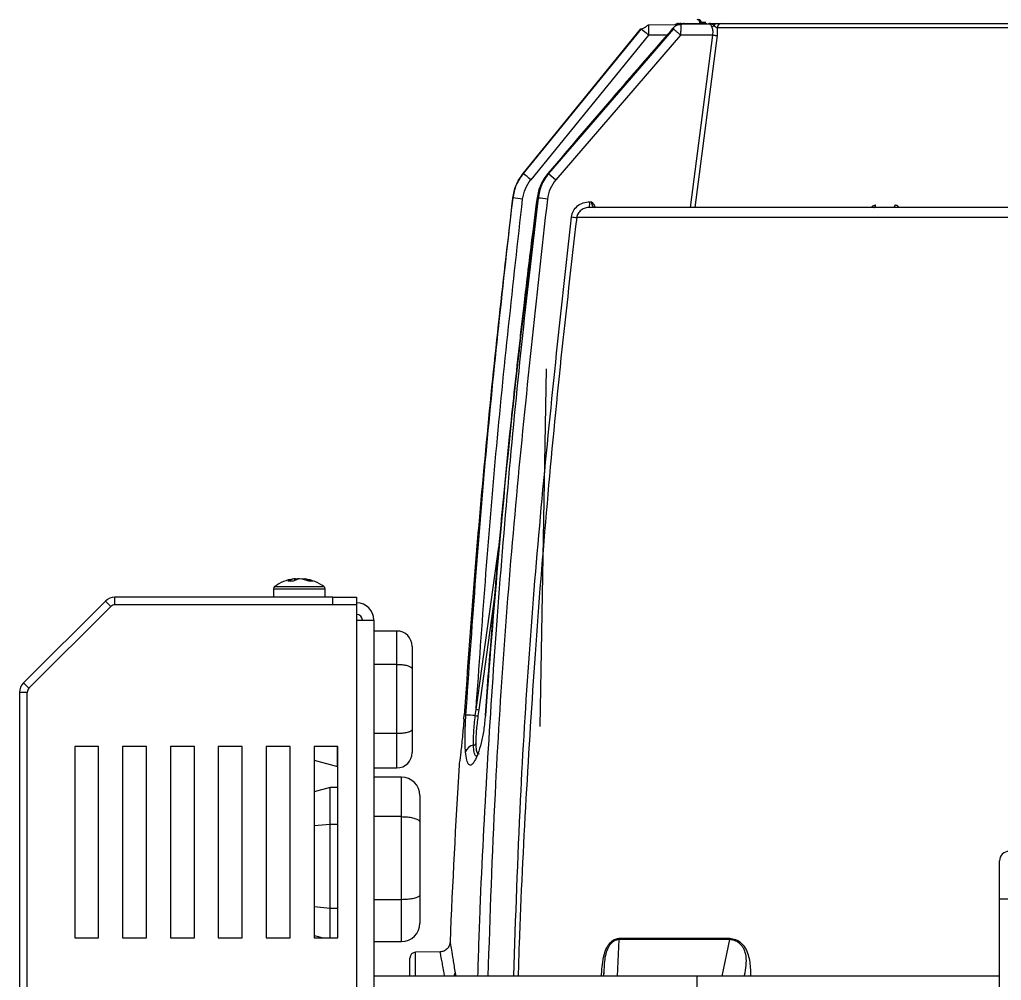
# Model space of a CAD drawing. Extents: x 7 to 135, y 3 to 97.
# Drawn here: x 51.46 to 56.59, y 85.28 to 90.3 of the extents above; entities that cross this region are included whole.
import ezdxf

# ---------------------------------------------------------------- set-up
doc = ezdxf.new("R2010")
doc.units = 0
doc.header["$MEASUREMENT"] = 0
doc.layers.add('OBJECT', color=7, linetype='CONTINUOUS')

msp = doc.modelspace()

# ---------------------------------------------------------------- linework, layer by layer
at = {"layer": 'OBJECT'}
for p, q in [((55.0107, 90.2886), (55.0095, 90.2793)), ((55.0112, 90.2852), (55.0114, 90.2758)), ((55.0113, 90.2852), (55.0114, 90.2758)), ((55.0113, 90.2852), (55.0113, 90.2852)), ((55.0189, 90.2852), (55.019, 90.2759)), ((55.0421, 90.2852), (55.0189, 90.2852)), ((54.0874, 89.4963), (54.7032, 90.2513)), ((54.7033, 90.2513), (54.088, 89.4963)), ((54.87, 90.2514), (54.2184, 89.4963)), ((54.8728, 90.2514), (54.2209, 89.4963)), ((54.8827, 90.2736), (54.7426, 90.2711)), ((54.8903, 90.2754), (54.8819, 90.2735)), ((54.9089, 90.2786), (54.8901, 90.2753)), ((55.0632, 90.2767), (54.9067, 90.274)), ((55.085, 90.2683), (55.1003, 90.2574)), ((56.9862, 90.2574), (55.1003, 90.2574)), ((54.7428, 90.2192), (54.1277, 89.4642)), ((54.9097, 90.2192), (54.2588, 89.464)), ((54.8391, 90.2192), (54.7428, 90.2192)), ((54.9097, 90.2192), (54.9096, 90.2193)), ((55.0783, 90.2193), (54.9097, 90.2192)), ((54.9614, 89.3193), (55.0783, 90.2193)), ((55.1002, 90.2166), (54.9839, 89.3193)), ((54.0874, 89.4963), (54.088, 89.4963)), ((54.2209, 89.4963), (54.2184, 89.4963)), ((54.2209, 89.4963), (54.2588, 89.464)), ((54.0332, 89.3685), (54.034, 89.3685)), ((54.1655, 89.3685), (54.1625, 89.3685)), ((54.4352, 89.3489), (54.4443, 89.3489)), ((56.997, 89.2663), (54.3673, 89.2663)), ((54.1774, 86.6091), (54.21, 88.4762)), ((53.842, 86.6978), (53.9602, 87.5469)), ((52.8927, 87.3798), (52.8939, 87.3709)), ((52.8982, 87.3798), (52.8928, 87.3793)), ((52.8983, 87.3794), (52.8982, 87.3798)), ((52.9184, 87.3792), (52.9146, 87.3798)), ((52.9146, 87.3784), (52.9146, 87.3798)), ((52.9347, 87.3798), (52.9346, 87.378)), ((52.9382, 87.3772), (52.9385, 87.3798)), ((52.9385, 87.3798), (52.944, 87.3793)), ((52.944, 87.3798), (52.9435, 87.376)), ((52.7834, 87.3277), (52.7834, 87.2843)), ((52.7834, 87.3277), (52.8379, 87.3277)), ((52.7896, 87.3399), (52.8416, 87.3399)), ((52.8379, 87.3277), (53.0534, 87.3277)), ((52.8416, 87.3399), (53.0471, 87.3399)), ((53.0534, 87.2843), (53.0534, 87.3277)), ((53.9456, 87.3362), (53.8564, 86.6959)), ((51.9063, 87.2638), (51.4789, 86.8364)), ((51.9346, 87.2355), (51.9063, 87.2638)), ((51.9558, 87.2443), (51.9558, 87.2843)), ((53.0934, 87.2843), (51.9558, 87.2843)), ((53.0934, 87.2443), (53.0934, 87.2843)), ((53.0934, 87.2843), (53.2184, 87.2843)), ((53.2184, 87.2843), (53.2184, 87.2443)), ((51.5071, 86.8081), (51.9346, 87.2355)), ((53.0934, 87.2443), (51.9558, 87.2443)), ((53.2184, 87.2443), (53.0934, 87.2443)), ((53.2184, 87.2543), (53.2184, 87.1643)), ((53.2184, 87.1643), (53.2184, 83.3443)), ((53.2184, 87.1643), (53.3084, 87.1643)), ((53.3084, 87.1643), (53.3084, 83.3443)), ((53.4284, 87.1073), (53.3084, 87.1073)), ((53.4284, 86.933), (53.4284, 87.1073)), ((53.5084, 87.0273), (53.5084, 86.9091)), ((53.4284, 86.933), (53.3084, 86.933)), ((53.4284, 86.5717), (53.4284, 86.933)), ((53.5084, 86.9091), (53.5084, 86.5942)), ((51.5071, 86.8081), (51.4789, 86.8364)), ((51.4984, 86.7869), (51.4584, 86.7869)), ((51.4584, 86.7869), (51.4584, 83.6817)), ((51.4984, 83.6817), (51.4984, 86.7869)), ((53.8978, 86.79), (53.8886, 86.6674)), ((53.8997, 86.7896), (53.8904, 86.6668)), ((53.838, 86.6657), (53.842, 86.6978)), ((53.8564, 86.6959), (53.852, 86.6639)), ((53.7786, 86.6494), (53.7799, 86.6681)), ((53.5084, 86.5942), (53.5084, 86.4723)), ((53.4284, 86.5717), (53.3084, 86.5717)), ((53.4284, 86.3923), (53.4284, 86.5717)), ((51.8709, 86.5043), (51.7459, 86.5043)), ((51.7459, 86.5043), (51.7459, 85.5043)), ((51.8709, 85.5043), (51.8709, 86.5043)), ((52.1209, 86.5043), (51.9959, 86.5043)), ((51.9959, 86.5043), (51.9959, 85.5043)), ((52.1209, 85.5043), (52.1209, 86.5043)), ((52.3709, 86.5043), (52.2459, 86.5043)), ((52.2459, 86.5043), (52.2459, 85.5043)), ((52.3709, 85.5043), (52.3709, 86.5043)), ((52.6209, 86.5043), (52.4959, 86.5043)), ((52.4959, 86.5043), (52.4959, 85.5043)), ((52.6209, 85.5043), (52.6209, 86.5043)), ((52.8709, 86.5043), (52.7459, 86.5043)), ((52.7459, 86.5043), (52.7459, 85.5043)), ((52.8709, 85.5043), (52.8709, 86.5043)), ((53.1209, 86.5043), (52.9959, 86.5043)), ((52.9959, 86.5043), (52.9959, 85.5043)), ((53.1184, 86.3996), (53.1184, 86.5043)), ((53.1209, 85.5043), (53.1209, 86.5043)), ((52.9959, 86.4324), (53.1184, 86.3996)), ((53.1184, 86.3996), (53.1209, 86.3996)), ((53.3084, 86.3923), (53.4284, 86.3923)), ((53.4524, 86.3439), (53.3084, 86.3439)), ((53.4524, 86.1379), (53.4524, 86.3439)), ((53.0804, 86.2899), (52.9959, 86.2672)), ((53.1209, 86.2899), (53.0804, 86.2899)), ((53.0804, 86.0985), (53.0804, 86.2899)), ((53.5484, 86.2479), (53.5484, 86.1084)), ((53.4524, 86.1379), (53.3084, 86.1379)), ((53.4524, 85.7044), (53.4524, 86.1379)), ((52.9959, 86.0922), (53.0804, 86.0985)), ((53.0804, 85.6603), (53.0804, 86.0985)), ((53.0804, 86.0985), (53.1209, 86.0985)), ((53.5484, 86.1084), (53.5484, 85.7306)), ((56.5754, 85.7068), (56.5754, 85.9068)), ((53.5484, 85.7306), (53.5484, 85.5819)), ((53.4524, 85.7044), (53.3084, 85.7044)), ((53.4524, 85.4859), (53.4524, 85.7044)), ((56.6254, 85.7068), (56.5754, 85.7068)), ((56.5754, 83.8236), (56.5754, 85.7068)), ((52.9959, 85.668), (53.0804, 85.6603)), ((53.0804, 85.5043), (53.0804, 85.6603)), ((53.0804, 85.6603), (53.1209, 85.6603)), ((52.9959, 85.5172), (53.0441, 85.5043)), ((51.7459, 85.5043), (51.8709, 85.5043)), ((51.9959, 85.5043), (52.1209, 85.5043)), ((52.2459, 85.5043), (52.3709, 85.5043)), ((52.4959, 85.5043), (52.6209, 85.5043)), ((52.7459, 85.5043), (52.8709, 85.5043)), ((52.9959, 85.5043), (53.1209, 85.5043)), ((53.3084, 85.4859), (53.4524, 85.4859)), ((54.5869, 85.4958), (54.5792, 85.3043)), ((55.1661, 85.4958), (55.1257, 85.3043)), ((55.1661, 85.4958), (55.1666, 85.5029)), ((53.6545, 85.4321), (53.5258, 85.4298)), ((53.5258, 85.3043), (53.5258, 85.4298)), ((53.3086, 85.3622), (53.3084, 85.3622)), ((53.3086, 85.3622), (53.3086, 85.3043)), ((53.7322, 85.3219), (53.7356, 85.3043)), ((54.5096, 85.342), (54.508, 85.3043)), ((54.9964, 85.3043), (53.3084, 85.3043)), ((54.9964, 84.0543), (54.9964, 85.3043)), ((56.5754, 85.3043), (54.9964, 85.3043))]:
    msp.add_line(p, q, dxfattribs=at)
at = {"layer": 'OBJECT', "flags": 128}
for points in [[(54.7032, 90.2513), (54.7032, 90.2513), (54.7033, 90.2512)], [(54.8684, 90.2529), (54.8684, 90.2528), (54.87, 90.2514)], [(54.0874, 89.4963), (54.0877, 89.4962), (54.0878, 89.4961)], [(54.2184, 89.4963), (54.2173, 89.4973), (54.2174, 89.4972)], [(54.0332, 89.3685), (54.0333, 89.3687), (54.0335, 89.3687)], [(54.1625, 89.3685), (54.1603, 89.369), (54.1603, 89.3691)], [(55.9206, 89.3193), (55.922, 89.3196), (55.9233, 89.3203), (55.9246, 89.3215), (55.9257, 89.3231), (55.9267, 89.3251), (55.9275, 89.3273), (55.928, 89.3298), (55.9283, 89.3325)], [(56.0288, 89.3325), (56.0286, 89.3298), (56.0281, 89.3273), (56.0274, 89.3251), (56.0265, 89.3231), (56.0254, 89.3215), (56.0242, 89.3203), (56.023, 89.3196), (56.0217, 89.3193)], [(52.8928, 87.3788), (52.8946, 87.379), (52.902, 87.3798)], [(52.902, 87.3798), (52.9028, 87.379), (52.9035, 87.3782)], [(52.9347, 87.3798), (52.9339, 87.379), (52.9332, 87.3782)], [(53.8997, 86.7896), (53.8979, 86.7899), (53.8979, 86.79)], [(53.7786, 86.6494), (53.7788, 86.6502), (53.7789, 86.6502)], [(53.7801, 86.6682), (53.78, 86.6682), (53.7799, 86.6681)], [(53.8904, 86.6668), (53.8888, 86.6672), (53.8886, 86.6674)]]:
    msp.add_lwpolyline(points, dxfattribs=at)
at = {"layer": 'OBJECT'}
for centre, radius, start, end in [((54.9961, 90.2849), 0.015, 1.2486, 89.9984), ((54.9963, 90.285), 0.0149, 0.7613, 89.7771), ((54.9961, 90.2849), 0.015, 14.2007, 88.3694), ((55.004, 90.285), 0.0149, 0.6639, 89.6755), ((50.7244, 85.3115), 6.3429, 50.68917, 51.14946), ((54.8985, 90.2543), 0.025, 90, 129.6955), ((54.9142, 90.2604), 0.0189, 91.0551, 138.6446), ((54.911, 90.2546), 0.0248, 90.0061, 113.536), ((54.929, 90.2548), 0.0245, 90.0466, 128.1097), ((55.0614, 90.2574), 0.0219, 90.1177, 119.4161), ((55.067, 90.2544), 0.025, 90.0009, 112.435), ((55.0663, 90.2959), 0.0333, 280.8005, 304.1023), ((55.0998, 90.264), 0.0154, 97.1642, 163.7121), ((55.1238, 90.2558), 0.0235, 92.6256, 176.2399), ((50.3199, 84.8024), 6.0193, 50.75742, 51.2433), ((53.9517, 88.328), 1.0438, 82.6654, 85.4773), ((53.9817, 87.5033), 1.8742, 82.8719, 84.3728), ((54.0134, 89.3416), 0.4219, 356.977, 0.9942), ((54.4786, 90.3935), 1.1327, 262.9621, 264.3623), ((52.9184, 87.1605), 0.2208, 97.9922, 125.6682), ((52.9048, 87.2977), 0.083, 98.3721, 123.3308), ((52.8729, 87.1935), 0.174, 85.4684, 94.5316), ((52.9364, 87.2846), 0.0963, 98.4823, 121.084), ((52.93, 87.2306), 0.15, 95.9063, 104.1991), ((52.9057, 87.2253), 0.1554, 65.8153, 83.9366), ((52.9316, 87.373), 0.00967, 22.5471, 44.4375), ((52.9292, 87.2381), 0.1424, 64.8116, 84.0179), ((52.9184, 87.1605), 0.2208, 54.3318, 82.0078), ((52.9796, 87.2717), 0.0959, 83.8922, 96.1078), ((52.7984, 87.3277), 0.015, 125.6682, 180), ((53.0384, 87.3277), 0.015, 0, 54.3318), ((51.9558, 87.2143), 0.07, 90, 135), ((51.9558, 87.2143), 0.03, 90, 135), ((53.2184, 87.1643), 0.09, 0, 90), ((53.2184, 87.1643), 0.03, 0, 90), ((53.4284, 87.0273), 0.08, 0, 90), ((51.5284, 86.7869), 0.07, 135, 180), ((51.5284, 86.7869), 0.03, 135, 180), ((53.8893, 87.0158), 0.3215, 261.5374, 264.1375), ((53.7678, 85.7199), 0.9484, 85.7521, 88.7344), ((53.8928, 87.0378), 0.3761, 261.6315, 263.7727), ((53.8335, 86.4623), 0.0486, 95.9554, 163.2354), ((53.8275, 86.5243), 0.0137, 274.3547, 338.4834), ((53.4284, 86.4723), 0.08, 270, 0), ((104.3224, 83.3793), 50.66, 176.57471, 177.62076), ((53.4524, 86.2479), 0.096, 0, 90), ((56.6254, 85.9068), 0.05, 90, 180), ((53.4524, 85.5819), 0.096, 270, 0), ((53.5264, 85.3998), 0.03, 91, 180), ((53.6932, 85.3278), 0.0394, 323.3986, 351.3323)]:
    msp.add_arc(centre, radius, start, end, dxfattribs=at)
for points, knots in [([(55.0027, 90.2987), (55.0026, 90.2988), (55.001, 90.2997), (54.9991, 90.2998), (54.9974, 90.2999)], [0, 0, 0, 0, 0.088873, 1, 1, 1, 1]), ([(54.8684, 90.2529), (54.7695, 90.1394), (54.5511, 89.8888), (54.3354, 89.6357), (54.2174, 89.4972)], [0, 0, 0, 0, 0.45251, 1, 1, 1, 1]), ([(54.7032, 90.2513), (54.7032, 90.2514), (54.7033, 90.2514), (54.7034, 90.2516), (54.7034, 90.2516), (54.7035, 90.2516), (54.7035, 90.2517), (54.7035, 90.2517), (54.7035, 90.2517), (54.7035, 90.2516), (54.7035, 90.2516), (54.7034, 90.2515), (54.7034, 90.2514), (54.7033, 90.2514), (54.7033, 90.2513)], [0, 0, 0, 0, 0.148715, 0.270423, 0.325985, 0.381078, 0.499318, 0.560288, 0.614892, 0.666468, 0.718939, 0.776042, 0.840716, 1, 1, 1, 1]), ([(54.7431, 90.2711), (54.7418, 90.2709), (54.7394, 90.2704), (54.7351, 90.2674), (54.7305, 90.2637), (54.7254, 90.2598), (54.7199, 90.2563), (54.7144, 90.2533), (54.7092, 90.2509), (54.7066, 90.2501), (54.7053, 90.2496)], [0, 0, 0, 0, 0.183556, 0.3388348, 0.4687577, 0.5807925, 0.6822177, 0.7822152, 0.887016, 1, 1, 1, 1]), ([(54.7431, 90.2711), (54.7431, 90.2706), (54.7431, 90.2694), (54.743, 90.2612), (54.743, 90.2514), (54.7429, 90.242), (54.7429, 90.2311), (54.7428, 90.2232), (54.7428, 90.2192)], [0, 0, 0, 0, 0.210672, 0.447315, 0.575818, 0.71077, 0.852165, 1, 1, 1, 1]), ([(54.9113, 90.274), (54.9082, 90.2738), (54.9026, 90.2734), (54.8931, 90.2708), (54.8869, 90.268), (54.8816, 90.2647), (54.8782, 90.2623), (54.8733, 90.2581), (54.8702, 90.2548), (54.8684, 90.2529)], [0, 0, 0, 0, 0.196682, 0.357946, 0.575558, 0.606711, 0.727751, 0.845337, 1, 1, 1, 1]), ([(54.8728, 90.2514), (54.8731, 90.2518), (54.8736, 90.2524), (54.8741, 90.2532), (54.8744, 90.2537), (54.8745, 90.2542), (54.8745, 90.2545), (54.8743, 90.2546), (54.8739, 90.2546), (54.8732, 90.2542), (54.8722, 90.2535), (54.8711, 90.2525), (54.8704, 90.2517), (54.87, 90.2514)], [0, 0, 0, 0, 0.135755, 0.19461, 0.25085, 0.311579, 0.375121, 0.438063, 0.500884, 0.619797, 0.750916, 0.873674, 1, 1, 1, 1]), ([(54.9096, 90.2193), (54.9047, 90.2235), (54.8954, 90.2317), (54.8841, 90.2416), (54.8765, 90.2482), (54.8739, 90.2504), (54.8728, 90.2514)], [0, 0, 0, 0, 0.2951, 0.569758, 0.806962, 1, 1, 1, 1]), ([(54.911, 90.2741), (54.9112, 90.2732), (54.9114, 90.2716), (54.9112, 90.2592), (54.9107, 90.2446), (54.9101, 90.2309), (54.9097, 90.2232), (54.9096, 90.2193)], [0, 0, 0, 0, 0.250888, 0.499862, 0.733624, 0.862859, 1, 1, 1, 1]), ([(54.9138, 90.2793), (54.9173, 90.2793), (54.9243, 90.2793), (54.9274, 90.2793), (54.929, 90.2793)], [0, 0, 0, 0, 0.499472, 1, 1, 1, 1]), ([(54.929, 90.2793), (54.9444, 90.2793), (54.9725, 90.2793), (55.0241, 90.2793), (55.0473, 90.2793)], [0, 0, 0, 0, 0.548652, 1, 1, 1, 1]), ([(55.0593, 90.2781), (55.0583, 90.2778), (55.0571, 90.2774), (55.056, 90.2767), (55.0558, 90.2766)], [0, 0, 0, 0, 0.786274, 1, 1, 1, 1]), ([(55.0615, 90.2767), (55.0637, 90.2774), (55.0669, 90.2784), (55.0691, 90.2775), (55.0698, 90.2772)], [0, 0, 0, 0, 0.669223, 1, 1, 1, 1]), ([(55.0725, 90.2632), (55.0715, 90.2652), (55.0694, 90.2692), (55.0687, 90.2729), (55.0681, 90.2749), (55.0672, 90.2764), (55.0648, 90.2766), (55.0632, 90.2767)], [0, 0, 0, 0, 0.249994, 0.497599, 0.621226, 0.745569, 1, 1, 1, 1]), ([(55.067, 90.2793), (55.0689, 90.2793), (55.0718, 90.2793), (55.0836, 90.2793), (55.0931, 90.2793), (55.0978, 90.2793)], [0, 0, 0, 0, 0.500913, 0.751129, 1, 1, 1, 1]), ([(55.0698, 90.2772), (55.0731, 90.2772), (55.0781, 90.2772), (55.0832, 90.2707), (55.085, 90.2683)], [0, 0, 0, 0, 0.64416, 1, 1, 1, 1]), ([(55.0783, 90.2193), (55.0789, 90.2235), (55.0801, 90.232), (55.0793, 90.244), (55.0769, 90.2548), (55.074, 90.2603), (55.0725, 90.2632)], [0, 0, 0, 0, 0.250433, 0.499846, 0.740766, 1, 1, 1, 1]), ([(55.0978, 90.2793), (55.1028, 90.2793), (55.1128, 90.2793), (55.1194, 90.2793), (55.1227, 90.2793)], [0, 0, 0, 0, 0.498638, 1, 1, 1, 1]), ([(55.1003, 90.2574), (55.101, 90.251), (55.1023, 90.2381), (55.1009, 90.2238), (55.1002, 90.2166)], [0, 0, 0, 0, 0.498439, 1, 1, 1, 1]), ([(55.1227, 90.2793), (55.1673, 90.2793), (55.2576, 90.2793), (55.435, 90.2793), (55.6428, 90.2793), (55.88, 90.2793), (56.1399, 90.2793), (56.4157, 90.2793), (56.6997, 90.2793), (56.893, 90.2793), (56.9885, 90.2793)], [0, 0, 0, 0, 0.1213303, 0.2457525, 0.3723247, 0.5, 0.6276753, 0.7542475, 0.8786697, 1, 1, 1, 1]), ([(55.0783, 90.2193), (55.0805, 90.219), (55.0851, 90.2184), (55.0914, 90.2176), (55.0967, 90.217), (55.099, 90.2168), (55.1002, 90.2166)], [0, 0, 0, 0, 0.245158, 0.499985, 0.75482, 1, 1, 1, 1]), ([(54.0332, 89.3685), (54.0376, 89.3912), (54.0465, 89.4376), (54.0736, 89.4764), (54.0874, 89.4963)], [0, 0, 0, 0, 0.4885277, 1, 1, 1, 1]), ([(54.088, 89.4963), (54.0744, 89.4768), (54.0473, 89.438), (54.0384, 89.3916), (54.034, 89.3685)], [0, 0, 0, 0, 0.503406, 1, 1, 1, 1]), ([(54.0849, 89.3632), (54.0885, 89.3816), (54.0956, 89.4183), (54.117, 89.4489), (54.1277, 89.4642)], [0, 0, 0, 0, 0.501551, 1, 1, 1, 1]), ([(54.2174, 89.4972), (54.2032, 89.4779), (54.1748, 89.4394), (54.1651, 89.3925), (54.1603, 89.3691)], [0, 0, 0, 0, 0.500103, 1, 1, 1, 1]), ([(54.2184, 89.4963), (54.2042, 89.4766), (54.1765, 89.438), (54.1671, 89.3914), (54.1625, 89.3685)], [0, 0, 0, 0, 0.50905, 1, 1, 1, 1]), ([(54.2209, 89.4963), (54.2069, 89.4767), (54.1792, 89.4381), (54.17, 89.3915), (54.1655, 89.3685)], [0, 0, 0, 0, 0.506802, 1, 1, 1, 1]), ([(54.2588, 89.464), (54.2477, 89.4489), (54.2254, 89.4185), (54.218, 89.3816), (54.2143, 89.3631)], [0, 0, 0, 0, 0.498689, 1, 1, 1, 1]), ([(54.0332, 89.3685), (54.009, 89.1623), (53.959, 88.7377), (53.8928, 88.0813), (53.8308, 87.3874), (53.7972, 86.9119), (53.7799, 86.6681)], [0, 0, 0, 0, 0.22962, 0.472827, 0.72962, 1, 1, 1, 1]), ([(53.7887, 86.6681), (53.8207, 87.122), (53.8843, 88.0238), (53.9843, 88.9223), (54.034, 89.3685)], [0, 0, 0, 0, 0.50338, 1, 1, 1, 1]), ([(53.842, 86.6978), (53.8736, 87.1428), (53.9368, 88.0329), (54.0356, 88.9197), (54.0849, 89.3632)], [0, 0, 0, 0, 0.499931, 1, 1, 1, 1]), ([(54.1655, 89.3685), (54.1376, 89.1293), (54.0808, 88.6427), (54.0087, 87.8988), (53.947, 87.149), (53.8979, 86.3982), (53.8654, 85.787), (53.8534, 85.4212), (53.8496, 85.3043)], [0, 0, 0, 0, 0.1771894, 0.3604409, 0.5497588, 0.7307066, 0.9139789, 1, 1, 1, 1]), ([(54.1603, 89.3691), (54.1502, 89.2905), (54.1321, 89.1495), (54.1093, 88.962), (54.0919, 88.8161), (54.0778, 88.6946), (54.0519, 88.4663), (54.0209, 88.1773), (53.9869, 87.8358), (53.9666, 87.6182), (53.9523, 87.4582), (53.9417, 87.3374), (53.9288, 87.1841), (53.9137, 86.998), (53.9034, 86.863), (53.8979, 86.79)], [0, 0, 0, 0, 0.091692, 0.164516, 0.21848, 0.261782, 0.305976, 0.484374, 0.598107, 0.703048, 0.737316, 0.783986, 0.843321, 0.915325, 1, 1, 1, 1]), ([(54.1625, 89.3685), (54.1289, 89.0984), (54.0597, 88.5424), (53.9713, 87.6826), (53.924, 87.0926), (53.8997, 86.7896)], [0, 0, 0, 0, 0.3150005, 0.6483317, 1, 1, 1, 1]), ([(54.2143, 89.3631), (54.1572, 88.8468), (54.0429, 87.8135), (53.943, 86.4593), (53.9143, 85.6219), (53.9034, 85.3043)], [0, 0, 0, 0, 0.382702, 0.765908, 1, 1, 1, 1]), ([(54.3398, 89.2693), (54.3425, 89.2804), (54.3478, 89.3026), (54.3711, 89.3285), (54.4012, 89.3457), (54.4238, 89.3478), (54.4352, 89.3489)], [0, 0, 0, 0, 0.249705, 0.499483, 0.749364, 1, 1, 1, 1]), ([(54.4347, 89.3193), (54.4269, 89.3187), (54.4114, 89.3173), (54.3934, 89.3081), (54.3815, 89.2974), (54.3744, 89.2877), (54.3694, 89.2773), (54.368, 89.2699), (54.3673, 89.2663)], [0, 0, 0, 0, 0.250259, 0.499688, 0.634038, 0.761572, 0.8832, 1, 1, 1, 1]), ([(56.9942, 89.3193), (56.9042, 89.3193), (56.7227, 89.3193), (56.453, 89.3193), (56.185, 89.3193), (55.9227, 89.3193), (55.6696, 89.3193), (55.4302, 89.3193), (55.2077, 89.3193), (55.0049, 89.3193), (54.8247, 89.3193), (54.6691, 89.3193), (54.5366, 89.3193), (54.4685, 89.3193), (54.4347, 89.3193)], [0, 0, 0, 0, 0.080321, 0.16194, 0.244772, 0.329378, 0.414487, 0.5, 0.585518, 0.670628, 0.755228, 0.838065, 0.919682, 1, 1, 1, 1]), ([(54.4443, 89.3489), (54.4493, 89.3433), (54.4557, 89.3361), (54.4607, 89.3279), (54.4618, 89.326)], [0, 0, 0, 0, 0.77131, 1, 1, 1, 1]), ([(54.4443, 89.3489), (54.4445, 89.3469), (54.4447, 89.3429), (54.446, 89.3372), (54.4478, 89.3317), (54.4509, 89.3257), (54.4558, 89.3205), (54.4599, 89.3197), (54.462, 89.3193)], [0, 0, 0, 0, 0.115729, 0.237005, 0.365058, 0.500932, 0.749862, 1, 1, 1, 1]), ([(54.4619, 89.3219), (54.4622, 89.3224), (54.4626, 89.3232), (54.4622, 89.3254), (54.4621, 89.3262)], [0, 0, 0, 0, 0.639854, 1, 1, 1, 1]), ([(55.9071, 89.3193), (55.908, 89.3209), (55.9108, 89.3258), (55.9184, 89.331), (55.925, 89.332), (55.9283, 89.3325)], [0, 0, 0, 0, 0.195055, 0.59653, 1, 1, 1, 1]), ([(56.0288, 89.3325), (56.0322, 89.332), (56.0388, 89.3311), (56.0461, 89.3258), (56.0484, 89.3209), (56.0492, 89.3193)], [0, 0, 0, 0, 0.402365, 0.804444, 1, 1, 1, 1]), ([(54.0386, 85.3043), (54.049, 85.6115), (54.0767, 86.4281), (54.1734, 87.751), (54.2844, 88.7635), (54.3398, 89.2693)], [0, 0, 0, 0, 0.23178, 0.616222, 1, 1, 1, 1]), ([(54.3673, 89.2663), (54.3392, 89.0223), (54.2819, 88.5253), (54.2098, 87.7651), (54.1486, 86.9983), (54.1011, 86.2306), (54.0725, 85.67), (54.0633, 85.36), (54.0617, 85.3043)], [0, 0, 0, 0, 0.185391, 0.377506, 0.576351, 0.765931, 0.957987, 1, 1, 1, 1]), ([(53.4284, 86.933), (53.4371, 86.9328), (53.4546, 86.9323), (53.478, 86.9286), (53.4962, 86.923), (53.5063, 86.9163), (53.5083, 86.9114), (53.5084, 86.9092), (53.5084, 86.9091)], [0, 0, 0, 0, 0.2046141, 0.4091275, 0.6165183, 0.8308191, 0.9963124, 1, 1, 1, 1]), ([(53.7786, 86.6494), (53.776, 86.6165), (53.7707, 86.5509), (53.7616, 86.4714), (53.7544, 86.4167), (53.7534, 86.4096), (53.7529, 86.4061)], [0, 0, 0, 0, 0.250566, 0.500351, 0.750175, 1, 1, 1, 1]), ([(53.787, 86.4763), (53.7862, 86.4893), (53.7845, 86.5151), (53.7844, 86.5626), (53.7857, 86.614), (53.7877, 86.6501), (53.7887, 86.6681)], [0, 0, 0, 0, 0.251428, 0.50031, 0.75055, 1, 1, 1, 1]), ([(53.8904, 86.6668), (53.8879, 86.641), (53.8828, 86.5895), (53.8687, 86.5206), (53.8521, 86.4647), (53.8344, 86.4254), (53.8177, 86.4055), (53.8035, 86.4071), (53.7926, 86.4292), (53.7889, 86.4606), (53.787, 86.4763)], [0, 0, 0, 0, 0.125398, 0.250033, 0.374937, 0.500006, 0.625107, 0.75017, 0.875155, 1, 1, 1, 1]), ([(53.8285, 86.5106), (53.8284, 86.5212), (53.8281, 86.5423), (53.83, 86.5808), (53.8332, 86.6223), (53.8364, 86.6512), (53.838, 86.6657)], [0, 0, 0, 0, 0.251034, 0.499842, 0.750237, 1, 1, 1, 1]), ([(53.852, 86.6639), (53.8502, 86.6505), (53.8466, 86.6235), (53.8429, 86.5849), (53.8404, 86.5489), (53.8403, 86.5292), (53.8402, 86.5192)], [0, 0, 0, 0, 0.249686, 0.500038, 0.748854, 1, 1, 1, 1]), ([(53.5084, 86.5942), (53.5084, 86.5942), (53.5083, 86.5921), (53.5063, 86.5875), (53.4962, 86.5811), (53.478, 86.5758), (53.4546, 86.5724), (53.4371, 86.5719), (53.4284, 86.5717)], [0, 0, 0, 0, 0.003688, 0.169181, 0.383482, 0.590873, 0.795386, 1, 1, 1, 1]), ([(53.8493, 86.4552), (53.8459, 86.4546), (53.8385, 86.4531), (53.8312, 86.4718), (53.8294, 86.4977), (53.8285, 86.5106)], [0, 0, 0, 0, 0.296045, 0.647643, 1, 1, 1, 1]), ([(53.8402, 86.5192), (53.8408, 86.5071), (53.842, 86.4827), (53.849, 86.4645), (53.8566, 86.4662), (53.8604, 86.467)], [0, 0, 0, 0, 0.333374, 0.666661, 1, 1, 1, 1]), ([(53.7539, 86.4137), (53.7539, 86.4135), (53.7532, 86.4111), (53.753, 86.4085), (53.7529, 86.4061)], [0, 0, 0, 0, 0.05702, 1, 1, 1, 1]), ([(53.4524, 86.1379), (53.4629, 86.1376), (53.4839, 86.137), (53.5119, 86.1325), (53.5337, 86.1256), (53.5458, 86.1172), (53.5483, 86.1112), (53.5484, 86.1085), (53.5484, 86.1084)], [0, 0, 0, 0, 0.204614, 0.409127, 0.616518, 0.830819, 0.996312, 1, 1, 1, 1]), ([(53.5484, 85.7306), (53.5484, 85.7305), (53.5483, 85.7281), (53.5458, 85.7227), (53.5337, 85.7153), (53.5119, 85.7092), (53.4839, 85.7052), (53.4629, 85.7046), (53.4524, 85.7044)], [0, 0, 0, 0, 0.003688, 0.169181, 0.383482, 0.590873, 0.795386, 1, 1, 1, 1]), ([(53.706, 85.4824), (53.7051, 85.476), (53.7031, 85.4629), (53.6911, 85.4461), (53.6741, 85.4345), (53.6608, 85.4329), (53.6545, 85.4321)], [0, 0, 0, 0, 0.240855, 0.5, 0.759145, 1, 1, 1, 1]), ([(53.706, 85.4824), (53.7064, 85.4804), (53.7071, 85.4764), (53.7129, 85.4439), (53.7214, 85.3943), (53.7286, 85.346), (53.7322, 85.3219)], [0, 0, 0, 0, 0.249549, 0.499969, 0.749833, 1, 1, 1, 1]), ([(54.4968, 85.3043), (54.497, 85.308), (54.4978, 85.3288), (54.5012, 85.3667), (54.509, 85.4138), (54.5228, 85.4528), (54.541, 85.4805), (54.563, 85.4989), (54.5793, 85.5016), (54.5875, 85.5029)], [0, 0, 0, 0, 0.0408804, 0.2278549, 0.4182991, 0.5675233, 0.7092298, 0.8547083, 1, 1, 1, 1]), ([(54.5869, 85.4958), (54.5793, 85.4946), (54.564, 85.4922), (54.5431, 85.4744), (54.5265, 85.4472), (54.5157, 85.411), (54.5114, 85.3749), (54.5102, 85.3515), (54.5097, 85.342)], [0, 0, 0, 0, 0.169475, 0.339572, 0.508222, 0.676894, 0.867999, 1, 1, 1, 1]), ([(54.5869, 85.4958), (54.5871, 85.497), (54.5873, 85.4993), (54.5874, 85.5017), (54.5875, 85.5029)], [0, 0, 0, 0, 0.499996, 1, 1, 1, 1]), ([(55.1661, 85.4958), (55.0606, 85.4958), (54.8495, 85.4957), (54.6745, 85.4958), (54.5869, 85.4958)], [0, 0, 0, 0, 0.499778, 1, 1, 1, 1]), ([(54.5875, 85.5029), (54.675, 85.5029), (54.85, 85.503), (55.0611, 85.5029), (55.1666, 85.5029)], [0, 0, 0, 0, 0.5000027, 1, 1, 1, 1]), ([(55.2434, 85.3043), (55.2438, 85.3063), (55.2474, 85.3251), (55.253, 85.36), (55.2548, 85.4064), (55.245, 85.4393), (55.2332, 85.4594), (55.2227, 85.4717), (55.2098, 85.4823), (55.1955, 85.4902), (55.1804, 85.4951), (55.1705, 85.4956), (55.1661, 85.4958)], [0, 0, 0, 0, 0.02397, 0.221866, 0.412852, 0.559625, 0.626324, 0.706786, 0.771644, 0.853473, 0.936537, 1, 1, 1, 1]), ([(55.1666, 85.5029), (55.1771, 85.5015), (55.198, 85.4989), (55.2261, 85.4802), (55.2491, 85.4526), (55.2687, 85.4056), (55.2749, 85.3538), (55.2746, 85.3159), (55.2746, 85.3043)], [0, 0, 0, 0, 0.145404, 0.291057, 0.433339, 0.582158, 0.872462, 1, 1, 1, 1]), ([(53.6775, 85.3043), (53.6762, 85.3126), (53.6725, 85.3357), (53.6671, 85.3656), (53.6607, 85.4004), (53.6561, 85.4241), (53.6539, 85.4352), (53.6545, 85.4321), (53.6545, 85.432)], [0, 0, 0, 0, 0.098659, 0.275948, 0.453838, 0.731774, 0.998888, 1, 1, 1, 1]), ([(53.4964, 85.3043), (53.4964, 85.308), (53.4964, 85.3325), (53.4964, 85.3631), (53.4964, 85.3943), (53.4964, 85.398), (53.4964, 85.3998)], [0, 0, 0, 0, 0.0537416, 0.3621096, 0.6788701, 1, 1, 1, 1]), ([(54.5097, 85.342), (54.5094, 85.3374), (54.5086, 85.3263), (54.5082, 85.3153), (54.5079, 85.3089)], [0, 0, 0, 0, 0.416891, 1, 1, 1, 1])]:
    msp.add_open_spline(points, degree=3, knots=knots, dxfattribs=at)

doc.saveas('drawing.dxf')
